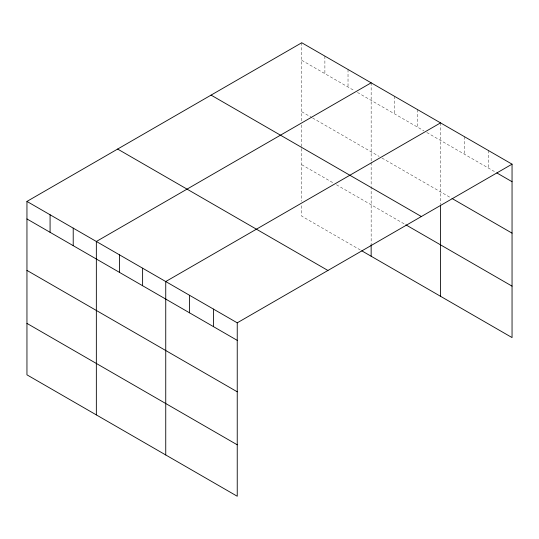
<?xml version="1.0" encoding="UTF-8"?>
<svg xmlns="http://www.w3.org/2000/svg" width="539" height="539" viewBox="0 0 539 539"><rect width="100%" height="100%" fill="white"/><g stroke="black" fill="none" stroke-linecap="round" stroke-linejoin="round"><path stroke-width="0.4" stroke-dasharray="2.69 2.02" d="M301.759 42.756L301.759 121.673M301.759 60.301L354.527 90.761M357.424 92.432L423.923 130.829M426.814 132.5L496.163 172.534M301.759 111.735L311.879 117.576M312.607 117.994L379.106 156.391M381.996 158.062L451.386 198.123M301.759 164.732L333.567 183.098M336.457 184.769L405.133 224.413M360.315 249.981L301.759 216.173L301.759 204.557M488.219 150.408L488.219 167.946M464.382 136.65L464.382 154.188M440.552 122.885L440.552 204.288M417.422 109.532L417.422 127.076M394.285 96.178L394.285 113.716M371.155 82.824L371.155 161.74M371.155 162.569L371.155 185.753M371.155 186.582L371.155 243.796M348.026 69.47L348.026 87.008M324.889 56.11L324.889 73.654M301.759 124.987L301.759 201.242"/><path stroke-width="0.81" d="M26.95 201.418L237.241 322.827L237.241 496.244L26.95 374.834L26.95 201.418L301.759 42.756L512.05 164.166L512.05 337.582L361.757 250.81M371.155 82.824L96.346 241.485L96.346 414.902M440.552 122.885L165.742 281.547L165.742 454.963M237.241 322.827L512.05 164.166M496.884 172.952L512.05 181.71M452.106 198.541L512.05 233.144M211.072 95.113L421.363 216.523M405.854 224.83L512.05 286.142M117.637 149.06L327.928 270.47M26.95 218.955L237.241 340.365M26.95 270.396L237.241 391.806M26.95 323.393L237.241 444.803M440.552 205.116L440.552 296.302M371.155 244.625L371.155 256.241M213.404 309.069L213.404 326.607M189.573 295.305L189.573 312.849M142.613 268.193L142.613 285.731M119.476 254.839L119.476 272.377M73.216 228.125L73.216 245.669M50.08 214.771L50.08 232.316"/></g></svg>
